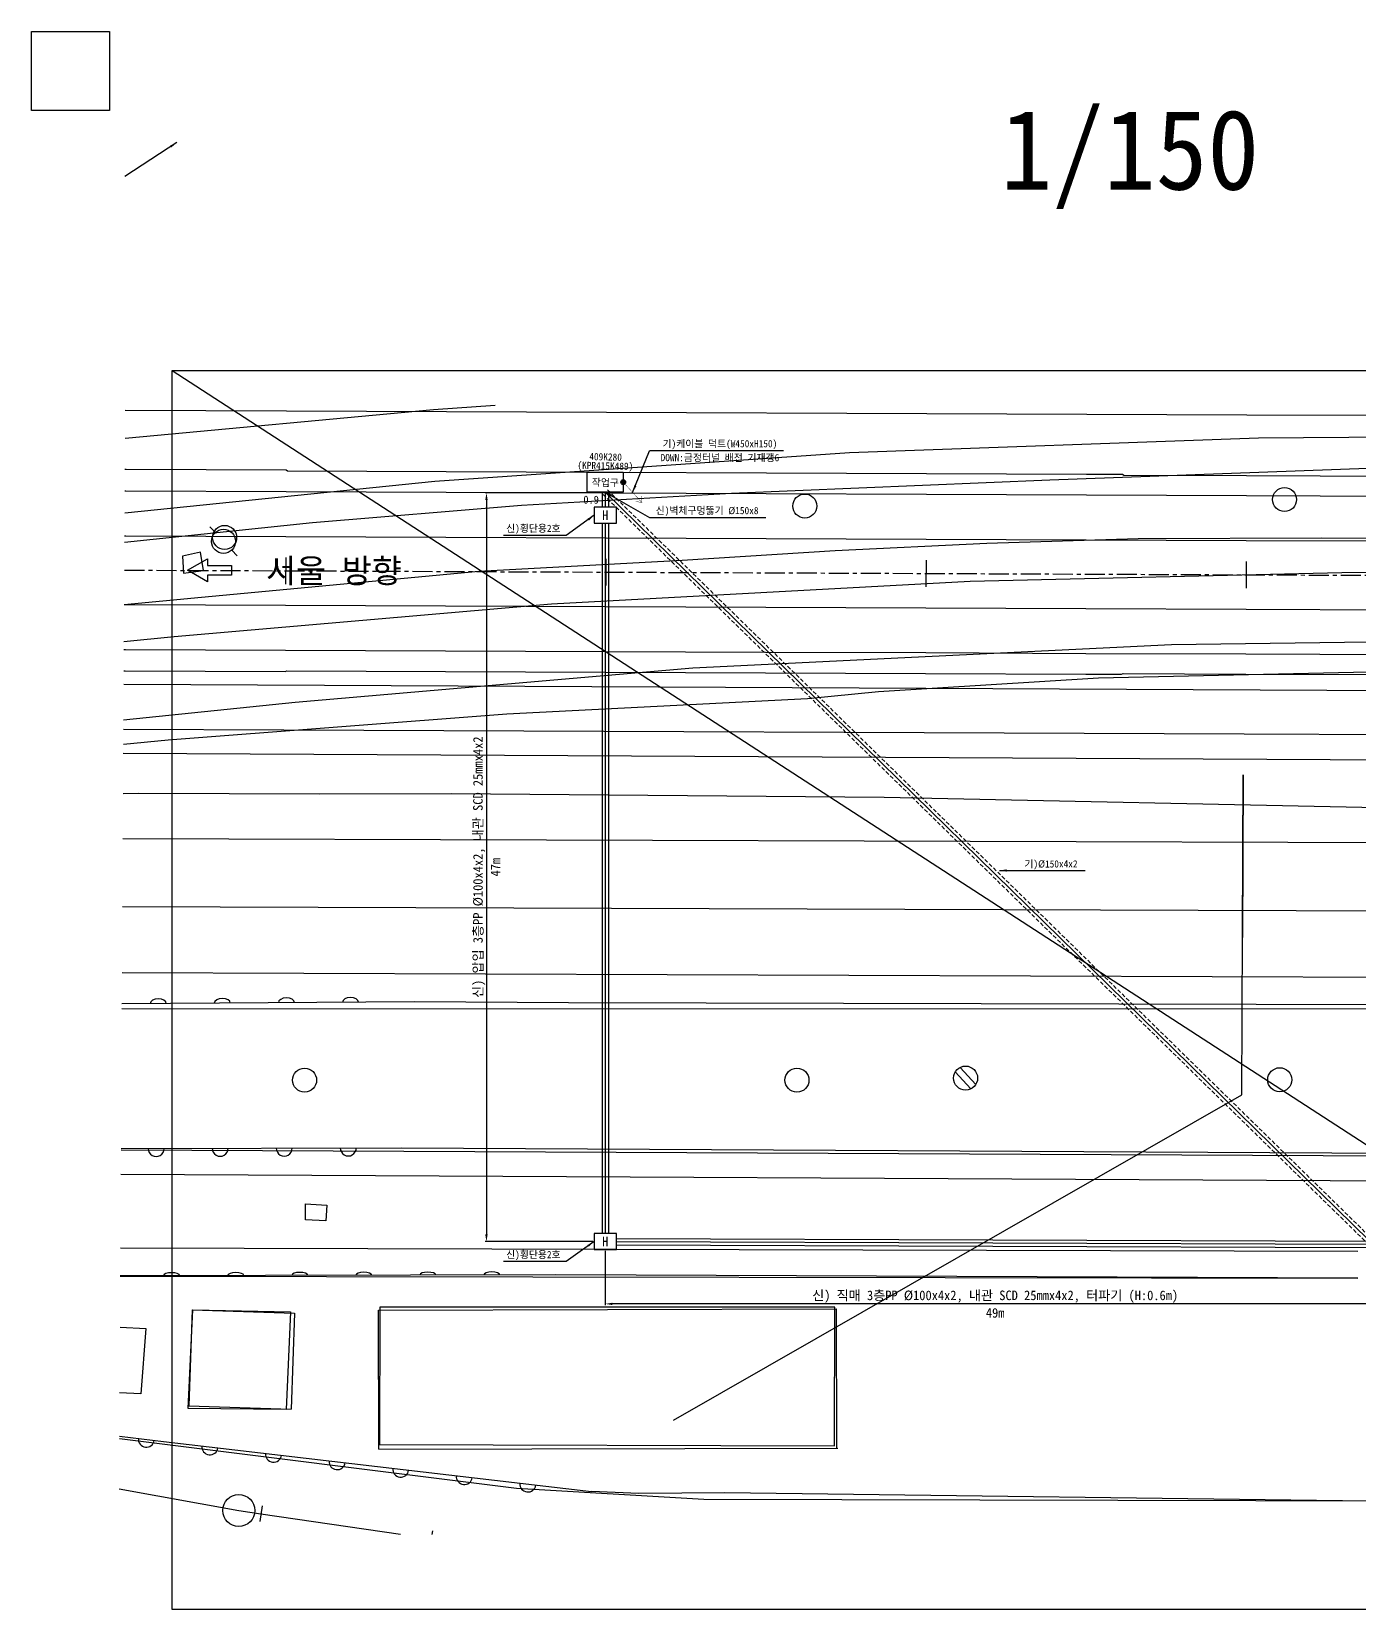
# Model space of a CAD drawing. Extents: x 60896 to 61431, y 63196 to 63294.
# Drawn here: x 61171.3 to 61254.3, y 63195.8 to 63294.3 of the extents above; entities that cross this region are included whole.
import ezdxf
from ezdxf.enums import TextEntityAlignment as Align

# ---------------------------------------------------------------- set-up
doc = ezdxf.new("R2010")
doc.units = 0
doc.set_wipeout_variables(frame=1)
doc.linetypes.add('A-CENTR01', pattern=[2, 1.25, -0.25, 0.25, -0.25])
doc.linetypes.add('HIDDEN', pattern=[0.375, 0.25, -0.125])
for name, color, linetype in [('TT-BASE', 253, 'Continuous'), ('TT-CNTL', 1, 'A-CENTR01'), ('TT-LEAL', 1, 'Continuous'), ('TT-LEAT', 3, 'Continuous'), ('TX-LINE', 2, 'Continuous'), ('TX-PAPR', 2, 'Continuous'), ('TZ-LEAL', 1, 'Continuous'), ('TZ-LEAT', 3, 'Continuous'), ('TZ-LINE', 7, 'Continuous'), ('TZ-TEX2', 3, 'Continuous'), ('TZ-TEXT', 6, 'Continuous')]:
    doc.layers.add(name, color=color, linetype=linetype)
doc.styles.get("Standard").update_dxf_attribs({"font": 'GulimChe.ttf'})
doc.linetypes.add('ZIGZAG', pattern='A,0.00254,-5.08,[131,ltypeshp.shx,S=5.08,R=0,X=-5.08,Y=0],-10.16,[131,ltypeshp.shx,S=5.08,R=180,X=5.08,Y=0],-5.08', length=20.32254)
doc.dimstyles.new('D150', dxfattribs={"dimscale": 0.15, "dimtxt": 3, "dimasz": 3, "dimexe": 0.5, "dimexo": 0.5, "dimgap": 0.5, "dimtad": 1, "dimdec": 0, "dimzin": 1, "dimdsep": 46, "dimlunit": 6, "dimtxsty": 'Standard', "dimcen": 1, "dimclrd": 1, "dimclre": 1, "dimclrt": 3, "dimadec": 0, "dimazin": 0, "dimtfac": 1, "dimtdec": 0, "dimtix": 1, "dimtmove": 2, "dimatfit": 3, "dimfxl": 0, "dimtvp": 2, "dimlwd": -1, "dimlwe": -1, "dimarcsym": 0})

# ---------------------------------------------------------------- blocks, each defined once
blk = doc.blocks.new('*D8')
at = {"layer": 'Defpoints', "color": 0, "ltscale": 2}
for p in [(61207.14499307291, 63218.25042831968, -86527.56278719223), (61255.86253717757, 63218.09425684963, -86441.03522440503), (61207.14499307291, 63214.85855632519)]:
    blk.add_point(p, dxfattribs=at)
at = {"layer": 'TZ-TEXT', "color": 1, "ltscale": 2}
for p, q in [((61207.14499307291, 63218.17542831968), (61207.14499307291, 63214.78355632519)), ((61255.86253717757, 63218.01925684963), (61255.86253717757, 63214.78355632519)), ((61255.41253717757, 63214.85855632519), (61207.59499307291, 63214.85855632519))]:
    blk.add_line(p, q, dxfattribs=at)
for points in [[(61207.59499307291, 63214.93355632519), (61207.59499307291, 63214.78355632519), (61207.14499307291, 63214.85855632519)], [(61255.41253717757, 63214.93355632519), (61255.41253717757, 63214.78355632519), (61255.86253717757, 63214.85855632519)]]:
    blk.add_solid(points, dxfattribs=at)
at = {"layer": 'TZ-TEXT', "color": 3, "ltscale": 2, "insert": (61231.50376512524, 63215.31214675072), "char_height": 0.6, "attachment_point": 5}
blk.add_mtext('{\\C6;신) 직매 3층PP Ø100x4x2, 내관 SCD 25mmx4x2, 터파기 (H:0.6m)}', dxfattribs=at)
blk = doc.blocks.new('*D11')
at = {"layer": 'Defpoints', "color": 0, "ltscale": 2}
for p in [(61206.45094038492, 63265.52762986797, -86527.56278719223), (61199.7230659281, 63218.7504283197), (61206.44499307294, 63218.7504283197, -86441.03522440503)]:
    blk.add_point(p, dxfattribs=at)
at = {"layer": 'TZ-TEXT', "color": 1, "ltscale": 2}
for p, q in [((61206.37594038492, 63265.52762986797), (61199.6480659281, 63265.52762986797)), ((61199.7230659281, 63265.07762986798), (61199.7230659281, 63219.2004283197)), ((61206.36999307294, 63218.7504283197), (61199.6480659281, 63218.7504283197))]:
    blk.add_line(p, q, dxfattribs=at)
for points in [[(61199.6480659281, 63265.07762986798), (61199.79806592809, 63265.07762986798), (61199.7230659281, 63265.52762986797)], [(61199.6480659281, 63219.2004283197), (61199.79806592809, 63219.2004283197), (61199.7230659281, 63218.7504283197)]]:
    blk.add_solid(points, dxfattribs=at)
at = {"layer": 'TZ-TEXT', "color": 3, "ltscale": 2, "insert": (61199.26947550257, 63242.13902909381), "char_height": 0.6, "attachment_point": 5, "rotation": 90}
blk.add_mtext('{\\C6;신) 압입 3층PP Ø100x4x2, 내관 SCD 25mmx4x2}', dxfattribs=at)

msp = doc.modelspace()

# ---------------------------------------------------------------- hatches: boundary and pattern name
at = {"layer": 'TZ-LINE'}
h = msp.add_hatch(color=256, dxfattribs=at)
h.dxf.hatch_style = 1
h.paths.add_polyline_path([(61208.11959887545, 63266.19666582702, 1), (61208.41959887545, 63266.19666582702, 1)])

# ---------------------------------------------------------------- linework, layer by layer
at = {"layer": 'TT-BASE'}
for p, q in [((61196.41252652116, 63270.72154078551, -86527.56278719222), (61177.15236746449, 63268.92077902369, -86527.56278719222)), ((61177.1626793198, 63270.69951609589, -86441.03522440503), (61187.22509229963, 63270.6578540807, -86441.03522440503)), ((61187.22509229963, 63270.6578540807, -86441.03522440503), (61207.22492087618, 63270.57504758306, -86441.03522440503)), ((61200.26193955788, 63270.98595653922, -86527.56278719222), (61196.41252652116, 63270.72154078551, -86527.56278719222)), ((61207.22492087618, 63270.57504758306, -86441.03522440503), (61227.22474945256, 63270.49224108684, -86441.03522440503)), ((61227.22474945256, 63270.49224108684, -86441.03522440503), (61247.22457802969, 63270.40943458986, -86441.03522440503)), ((61247.22457802969, 63270.40943458986, -86441.03522440503), (61267.22440660543, 63270.32662809297, -86441.03522440503)), ((61222.40071734216, 63268.05643924935, -86527.56278719222), (61247.95676439205, 63268.96122722985, -86527.56278719222)), ((61247.95676439205, 63268.96122722985, -86527.56278719222), (61282.00915715114, 63269.19302099761, -86527.56278719222)), ((61196.50314988257, 63266.2527727566, -86527.56278719222), (61222.40071734216, 63268.05643924935, -86527.56278719222)), ((61177.14122863591, 63266.99939371039, -86441.03522440503), (61177.21030487183, 63266.99910815616, -86441.03522440503)), ((61177.21030487183, 63266.99910815616, -86441.03522440503), (61187.20936649686, 63266.95781723644, -86441.03522440503)), ((61187.20936649686, 63266.95781723644, -86441.03522440503), (61187.29576162969, 63266.9074596604, -86441.03522440503)), ((61187.29576162969, 63266.9074596604, -86441.03522440503), (61197.20983480006, 63266.86647587637, -86441.03522440503)), ((61197.20983480006, 63266.86647587637, -86441.03522440503), (61207.20933638034, 63266.82445428712, -86441.03522440503)), ((61207.20933638034, 63266.82445428712, -86441.03522440503), (61217.2089018117, 63266.78384593753, -86441.03522440503)), ((61217.2089018117, 63266.78384593753, -86441.03522440503), (61227.20980458146, 63266.74250320876, -86441.03522440503)), ((61227.20980458146, 63266.74250320876, -86441.03522440503), (61237.20953393469, 63266.70048066227, -86441.03522440503)), ((61234.92317386381, 63266.33459529675, -86341.03522440458), (61254.78473324599, 63267.07194522288, -86341.03522440458)), ((61237.20953393469, 63266.70048066227, -86441.03522440503), (61239.46390277195, 63266.6911613276, -86441.03522440503)), ((61239.46390277195, 63266.6911613276, -86441.03522440503), (61239.55029785678, 63266.64080375773, -86441.03522440503)), ((61239.550297867, 63266.6408037517, -86441.03522440503), (61247.20956058137, 63266.60914112799, -86441.03522440503)), ((61247.20956058137, 63266.60914112799, -86441.03522440503), (61257.20860829542, 63266.56785026585, -86441.03522440503)), ((61177.12544970954, 63264.27761761337, -86527.56278719222), (61196.50314988257, 63266.2527727566, -86527.56278719222)), ((61177.13340241585, 63265.64941474466, -86527.56278719222), (61177.20473103318, 63265.64911988079, -86527.56278719222)), ((61177.20473103318, 63265.64911988079, -86527.56278719222), (61187.20378577999, 63265.60782877155, -86527.56278719222)), ((61187.20378577999, 63265.60782877155, -86527.56278719222), (61197.20441663491, 63265.56648716245, -86527.56278719222)), ((61215.02151523958, 63265.50385345036, -86341.03522440458), (61234.92317386381, 63266.33459529675, -86341.03522440458)), ((61188.84929841655, 63263.666821451, -86341.03522440458), (61201.91953012712, 63264.75641909897, -86341.03522440458)), ((61197.20441663491, 63265.56648716245, -86527.56278719222), (61207.20396538959, 63265.52446537987, -86527.56278719222)), ((61201.91953012712, 63264.75641909897, -86341.03522440458), (61215.02151523958, 63265.50385345036, -86341.03522440458)), ((61207.20396538959, 63265.52446537987, -86527.56278719222), (61217.20357532583, 63265.4838568242, -86527.56278719222)), ((61217.20357532583, 63265.4838568242, -86527.56278719222), (61227.20438571876, 63265.44251452741, -86527.56278719222)), ((61227.20438571876, 63265.44251452741, -86527.56278719222), (61237.20411548245, 63265.40049199093, -86527.56278719222)), ((61237.20411548245, 63265.40049199093, -86527.56278719222), (61247.20439045447, 63265.35915160716, -86527.56278719222)), ((61247.20439045447, 63265.35915160716, -86527.56278719222), (61257.20345469113, 63265.31786088978, -86527.56278719222)), ((61177.11484802622, 63262.44888683867, -86341.03522440458), (61188.84929841655, 63263.666821451, -86341.03522440458)), ((61182.78627741335, 63263.04658092246, -86341.03522440458), (61182.44545555053, 63263.41242304418, -86341.03522440458)), ((61240.43569444266, 63262.6575652632, -86341.03522440458), (61230.97736725064, 63262.36343650208, -86341.03522440458)), ((61251.90165884408, 63262.70089363374, -86341.03522440458), (61240.43569444266, 63262.6575652632, -86341.03522440458)), ((61295.45884669705, 63262.44611682057, -86341.03522440458), (61251.90165884408, 63262.70089363374, -86341.03522440458)), ((61184.14956486327, 63261.58321243557, -86341.03522440458), (61183.8087430008, 63261.94905455736, -86341.03522440458)), ((61221.51303519632, 63261.89970838482, -86341.03522440458), (61211.95061960643, 63261.30360345657, -86341.03522440458)), ((61230.97736725064, 63262.36343650208, -86341.03522440458), (61221.51303519632, 63261.89970838482, -86341.03522440458)), ((61187.18735711332, 63261.49122196936, -86441.03522440503), (61187.17928918949, 63259.82452016386, -86441.03522440503)), ((61211.95061960643, 63261.30360345657, -86341.03522440458), (61199.23828830203, 63260.6102977457, -86341.03522440458)), ((61207.18754750086, 63261.4078585202, -86441.03522440503), (61207.17947957709, 63259.74115671463, -86441.03522440503)), ((61227.18778792904, 63261.32590839901, -86441.03522440503), (61227.17972000509, 63259.65920659343, -86441.03522440503)), ((61247.18797831647, 63261.24254494979, -86441.03522440503), (61247.17991039281, 63259.57584314423, -86441.03522440503)), ((61199.23828830203, 63260.6102977457, -86341.03522440458), (61181.9238398286, 63258.99172366071, -86341.03522440458)), ((61229.9342832777, 63259.98097212566, -86527.56278719222), (61203.79422802659, 63258.56669452703, -86527.56278719222)), ((61253.15287948836, 63260.53947878351, -86527.56278719222), (61229.9342832777, 63259.98097212566, -86527.56278719222)), ((61277.68835516189, 63260.64773986115, -86527.56278719222), (61253.15287948836, 63260.53947878351, -86527.56278719222)), ((61181.9238398286, 63258.99172366071, -86341.03522440458), (61177.09209851275, 63258.52472365195, -86341.03522440458)), ((61203.79422802659, 63258.56669452703, -86527.56278719222), (61180.21359856891, 63256.52908319909, -86527.56278719222)), ((61177.07601012492, 63255.7495671917, -86527.56278719222), (61177.16383469437, 63255.74920413344, -86527.56278719222)), ((61180.21359856891, 63256.52908319909, -86527.56278719222), (61177.0787716596, 63256.22591640126, -86527.56278719222)), ((61177.16383469437, 63255.74920413344, -86527.56278719222), (61187.16286929525, 63255.70791337654, -86527.56278719222)), ((61212.62257353673, 63254.60485756461, -86527.56278719222), (61242.51009039847, 63256.04296196013, -86527.56278719222)), ((61242.51009039847, 63256.04296196013, -86527.56278719222), (61262.78423358849, 63256.32100879297, -86527.56278719222)), ((61187.16286929525, 63255.70791337654, -86527.56278719222), (61197.16315245839, 63255.66657314116, -86527.56278719222)), ((61197.16315245839, 63255.66657314116, -86527.56278719222), (61207.16306184178, 63255.62454985134, -86527.56278719222)), ((61207.16306184178, 63255.62454985134, -86527.56278719222), (61217.16301046124, 63255.58393996925, -86527.56278719222)), ((61217.16301046124, 63255.58393996925, -86527.56278719222), (61227.16312142014, 63255.54260052529, -86527.56278719222)), ((61227.16312142014, 63255.54260052529, -86527.56278719222), (61237.16285127628, 63255.50057794656, -86527.56278719222)), ((61237.16285127628, 63255.50057794656, -86527.56278719222), (61247.16350360558, 63255.45923625155, -86527.56278719222)), ((61247.16350360558, 63255.45923625155, -86527.56278719222), (61257.16253851225, 63255.41794538558, -86527.56278719222)), ((61177.0681839036, 63254.39958800891, -86441.03522440503), (61177.15824601825, 63254.39921570116, -86441.03522440503)), ((61177.15824601825, 63254.39921570116, -86441.03522440503), (61187.15729376786, 63254.35792483879, -86441.03522440503)), ((61187.15729376786, 63254.35792483879, -86441.03522440503), (61187.15752579704, 63254.35792387964, -86441.03522440503)), ((61187.15752582453, 63254.35792389644, -86267.98009848583), (61187.24433429896, 63254.40756545454, -86267.98009848583)), ((61187.24433428974, 63254.40756544924, -86441.03522440503), (61197.15773357482, 63254.36658445103, -86441.03522440503)), ((61187.76468207929, 63252.45553462339, -86527.56278719222), (61212.62257353673, 63254.60485756461, -86527.56278719222)), ((61197.15773357482, 63254.36658445103, -86441.03522440503), (61207.1576906975, 63254.32456094745, -86441.03522440503)), ((61207.1576906975, 63254.32456094745, -86441.03522440503), (61217.15768404442, 63254.28395086001, -86441.03522440503)), ((61217.15768404442, 63254.28395086001, -86441.03522440503), (61227.15770335913, 63254.24261178329, -86441.03522440503)), ((61224.22354186923, 63253.12351811936, -86341.03522440458), (61237.96300139649, 63253.97008052387, -86341.03522440458)), ((61227.15770335913, 63254.24261178329, -86441.03522440503), (61237.15743270805, 63254.20058923688, -86441.03522440503)), ((61237.15743270805, 63254.20058923688, -86441.03522440503), (61239.40364130245, 63254.19130363585, -86441.03522440503)), ((61237.96300139649, 63253.97008052387, -86341.03522440458), (61255.76812147409, 63254.35924890814, -86341.03522440458)), ((61239.40364133197, 63254.19130365275, -86267.98009848583), (61239.49044980634, 63254.24094521089, -86267.98009848583)), ((61239.49044979695, 63254.24094520549, -86441.03522440503), (61247.15832806417, 63254.20924696596, -86441.03522440503)), ((61247.15832806417, 63254.20924696596, -86441.03522440503), (61257.15737577788, 63254.16795610372, -86441.03522440503)), ((61295.43390646911, 63252.95696640451, -86527.56278719222), (61177.06332914551, 63253.56216953012, -86527.56278719222)), ((61219.7863564318, 63252.67991199633, -86341.03522440458), (61224.22354186923, 63253.12351811936, -86341.03522440458)), ((61177.05045153413, 63251.3408539593, -86527.56278719222), (61187.76468207929, 63252.45553462339, -86527.56278719222)), ((61200.99865591299, 63251.71704013823, -86341.03522440458), (61219.7863564318, 63252.67991199633, -86341.03522440458)), ((61179.84178667421, 63250.10644489964, -86341.03522440458), (61200.99865591299, 63251.71704013823, -86341.03522440458)), ((61177.04165474687, 63249.82345760886, -86341.03522440458), (61179.84178667421, 63250.10644489964, -86341.03522440458)), ((61177.04708358549, 63250.7599017523, -86441.03522440503), (61187.06470640177, 63250.71842518383, -86441.03522440503)), ((61187.06470640177, 63250.71842518383, -86441.03522440503), (61207.06453497826, 63250.63561868759, -86441.03522440503)), ((61207.06453497826, 63250.63561868759, -86441.03522440503), (61227.06436355539, 63250.55281219062, -86441.03522440503)), ((61227.06436355539, 63250.55281219062, -86441.03522440503), (61247.06419213107, 63250.47000569373, -86441.03522440503)), ((61247.06419213107, 63250.47000569373, -86441.03522440503), (61267.06402070832, 63250.38719919678, -86441.03522440503)), ((61177.03840120995, 63249.26224077945, -86527.56278719222), (61295.42260483134, 63248.65696798555, -86527.56278719222)), ((61246.91618699847, 63227.90989337712, -86441.03522440503), (61246.99915175811, 63247.90972129773, -86441.03522440503)), ((61246.99915175811, 63247.90972129773, -86441.03522440503), (61246.95697425074, 63237.74223699329, -86441.03522440503)), ((61246.99915175811, 63247.90972129773, -86441.03522440503), (61246.95697425074, 63237.74223699329, -86441.03522440503)), ((61177.97800519418, 63246.74647784704, -86341.03522440458), (61177.0236416246, 63246.71629527824, -86341.03522440458)), ((61189.32131576875, 63246.70287498744, -86341.03522440458), (61177.97800519418, 63246.74647784704, -86341.03522440458)), ((61197.51895187951, 63246.72182744594, -86341.03522440458), (61189.32131576875, 63246.70287498744, -86341.03522440458)), ((61224.55907353631, 63246.49321688177, -86341.03522440458), (61197.51895187951, 63246.72182744594, -86341.03522440458)), ((61274.69395608534, 63245.45469253112, -86341.03522440458), (61224.55907353631, 63246.49321688177, -86341.03522440458)), ((61295.40913949838, 63243.53373614719, -86527.56278719222), (61177.00741650691, 63243.91755368606, -86527.56278719222)), ((61176.98291704105, 63239.69153355066, -86527.56278719222), (61295.39797253318, 63239.28497736811, -86527.56278719222)), ((61295.38698927153, 63235.10611332149, -86527.56278719222), (61176.95879553693, 63235.53070968966, -86527.56278719222)), ((61295.38216742562, 63233.27151817589, -86441.03522440503), (61176.94575981642, 63233.2821211825, -86441.03522440503)), ((61204.85576738788, 63233.65894433396, -86341.03522440458), (61195.2212960621, 63233.72553463813, -86341.03522440458)), ((61295.38263992776, 63233.45129375556, -86341.03522440458), (61204.85576738788, 63233.65894433396, -86341.03522440458)), ((61229.99195895526, 63228.29509961317, -86341.03522440458), (61229.01098104033, 63229.34809263151, -86341.03522440458)), ((61230.29627058842, 63228.57483279795, -86341.03522440458), (61229.31153579205, 63229.63185849627, -86341.03522440458)), ((61211.40704124971, 63207.6046114655, -86441.03522440503), (61246.91618699847, 63227.90989337712, -86441.03522440503)), ((61176.89475306263, 63224.48374288988, -86441.03522440503), (61295.3576268468, 63223.93442453649, -86441.03522440503)), ((61176.89520978158, 63224.56252434058, -86341.03522440458), (61194.41169937058, 63224.60840991605, -86341.03522440458)), ((61194.41169937058, 63224.60840991605, -86341.03522440458), (61271.10684785095, 63224.19671142949, -86341.03522440458)), ((61176.88598819761, 63222.97185294572, -86527.56278719222), (61295.35346719639, 63222.35177867876, -86527.56278719222)), ((61254.15682015271, 63218.13842523938, -86527.56278719222), (61176.85909518891, 63218.33296012368, -86527.56278719222)), ((61176.84904424439, 63216.5992286954, -86441.03522440503), (61254.15007421764, 63216.46739537275, -86441.03522440503)), ((61254.15010295242, 63216.47451323957, -86341.03522440458), (61204.05714612592, 63216.67842946893, -86341.03522440458)), ((61181.33374355787, 63214.49379205611, -86441.03522440503), (61181.13675692754, 63208.49702657229, -86441.03522440503)), ((61181.33374355787, 63214.49379205611, -86441.03522440503), (61187.72489593483, 63214.28385028431, -86441.03522440503)), ((61192.98727865561, 63214.47514886954, -86441.03522440503), (61221.59506959358, 63214.54091655711, -86441.03522440503)), ((61193.00726412373, 63205.78182072988, -86441.03522440503), (61192.98727865561, 63214.47514886954, -86441.03522440503)), ((61221.61505506146, 63205.84758841748, -86441.03522440503), (61221.59506959358, 63214.54091655711, -86441.03522440503)), ((61176.83056014864, 63213.41082608872, -86341.03522440458), (61178.44385736359, 63213.32160227864, -86341.03522440458)), ((61187.72489593483, 63214.28385028431, -86441.03522440503), (61187.52790930439, 63208.28708480047, -86441.03522440503)), ((61178.44385736359, 63213.32160227864, -86341.03522440458), (61178.12426891711, 63209.23125116599, -86341.03522440458)), ((61178.12426891711, 63209.23125116599, -86341.03522440458), (61176.80675956808, 63209.30535973638, -86341.03522440458)), ((61181.13675692754, 63208.49702657229, -86441.03522440503), (61187.52790930439, 63208.28708480047, -86441.03522440503)), ((61176.79016145792, 63206.44227904119, -86441.03522440503), (61201.59514006052, 63203.34479399263, -86441.03522440503)), ((61193.00726412361, 63205.78182072983, -86441.03522440503), (61221.66991964082, 63205.847714548, -86441.03522440503)), ((61176.77194426698, 63203.2999160136, -86527.56278719222), (61184.24975618385, 63201.95473551885, -86527.56278719222)), ((61201.59514006052, 63203.34479399263, -86441.03522440503), (61213.30357334737, 63202.65955802263, -86441.03522440503)), ((61209.24838678333, 63203.00801976622, -86341.03522440458), (61206.28450683552, 63203.12923302521, -86341.03522440458)), ((61214.60697163565, 63203.05673714668, -86341.03522440458), (61209.24838678333, 63203.00801976622, -86341.03522440458)), ((61213.30357334737, 63202.65955802263, -86441.03522440503), (61264.0101656484, 63202.53147941914, -86441.03522440503)), ((61269.09533956871, 63202.33600834287, -86341.03522440458), (61214.60697163565, 63203.05673714668, -86341.03522440458)), ((61184.24975618385, 63201.95473551885, -86527.56278719222), (61185.63478880362, 63201.7505673414, -86527.56278719222)), ((61185.70770601013, 63202.24522184837, -86527.56278719222), (61185.56187159663, 63201.25591283506, -86527.56278719222)), ((61185.63478880362, 63201.7505673414, -86527.56278719222), (61194.34877271963, 63200.46603570367, -86527.56278719222)), ((61196.3427779045, 63200.6775019112, -86527.56278719222), (61196.31030314325, 63200.45720017827, -86527.56278719222))]:
    msp.add_line(p, q, dxfattribs=at)
at = {"layer": 'TT-BASE', "ltscale": 0.001}
for p, q in [((61177.11717025113, 63262.84945758173, -86441.03522440503), (61177.19315535109, 63262.84914346599, -86441.03522440503)), ((61177.19315535109, 63262.84914346599, -86441.03522440503), (61187.19221095982, 63262.8078526959, -86441.03522440503)), ((61187.19221095982, 63262.8078526959, -86441.03522440503), (61197.1927458536, 63262.76651146945, -86441.03522440503)), ((61197.1927458536, 63262.76651146945, -86441.03522440503), (61207.19239682883, 63262.72448925953, -86441.03522440503)), ((61207.19239682883, 63262.72448925953, -86441.03522440503), (61217.19210253142, 63262.68388032632, -86441.03522440503)), ((61217.19210253142, 63262.68388032632, -86441.03522440503), (61227.19271545063, 63262.64253880965, -86441.03522440503)), ((61227.19271545063, 63262.64253880965, -86441.03522440503), (61237.19244535536, 63262.60051630024, -86441.03522440503)), ((61237.19244535536, 63262.60051630024, -86441.03522440503), (61247.19282797339, 63262.55917531903, -86441.03522440503)), ((61247.19282797339, 63262.55917531903, -86441.03522440503), (61257.19187987102, 63262.51788481413, -86441.03522440503)), ((61177.09224228765, 63258.54952401424, -86441.03522440503), (61177.17539713842, 63258.54918025999, -86441.03522440503)), ((61177.17539713842, 63258.54918025999, -86441.03522440503), (61187.17443534304, 63258.50788943704, -86441.03522440503)), ((61187.17443534304, 63258.50788943704, -86441.03522440503), (61197.17482252338, 63258.46654883082, -86441.03522440503)), ((61197.17482252338, 63258.46654883082, -86441.03522440503), (61207.17463022061, 63258.42452596458, -86441.03522440503)), ((61207.17463022061, 63258.42452596458, -86441.03522440503), (61217.17448307958, 63258.38391645277, -86441.03522440503)), ((61217.17448307958, 63258.38391645277, -86441.03522440503), (61227.1747926281, 63258.34257616873, -86441.03522440503)), ((61227.1747926281, 63258.34257616873, -86441.03522440503), (61237.17452122556, 63258.30055361143, -86441.03522440503)), ((61237.17452122556, 63258.30055361143, -86441.03522440503), (61247.17506604968, 63258.25921237813, -86441.03522440503)), ((61247.17506604968, 63258.25921237813, -86441.03522440503), (61257.17410946337, 63258.21792155821, -86441.03522440503))]:
    msp.add_line(p, q, dxfattribs=at)
at = {"layer": 'TT-BASE', "extrusion": (0.01229824081263209, -0.7937289708820892, 0.6081472470178371)}
msp.add_line((61195.22129606175, 63233.7255346382, -86338.75822440459), (61176.94759662719, 63233.59896071294, -86338.55388414765), dxfattribs=at)
at = {"layer": 'TT-BASE', "extrusion": (-0.002111907775006214, 0.9303010190553082, 0.3667908856422213)}
msp.add_line((61204.05714612586, 63216.67842946887, -86338.61522440458), (61176.84914531997, 63216.61666366698, -86338.61522440458), dxfattribs=at)
at = {"layer": 'TT-BASE', "extrusion": (0.01977443079638911, 0.2208623439732048, 0.9751045056307249)}
for p, q in [((61176.79107885864, 63206.60052550874, -86338.61337043712), (61179.53963120947, 63206.26108036605, -86338.59222440457)), ((61179.53963120947, 63206.26108036605, -86338.59222440457), (61206.2845068354, 63203.12923302512, -86338.42522440455))]:
    msp.add_line(p, q, dxfattribs=at)
at = {"layer": 'TT-BASE', "elevation": -86441.03522440503}
msp.add_lwpolyline([(61182.28731512463, 63259.96915847655), (61181.04111533077, 63260.68776993884), (61182.28655100947, 63261.40770488731), (61182.28677371549, 63260.98843163958), (61183.78677350395, 63260.98922839708), (61183.78709220696, 63260.38922848176), (61182.28709241849, 63260.38843172434)], close=True, dxfattribs=at)
at = {"layer": 'TT-BASE'}
for centre, radius in [((61249.57985458183, 63265.10952373565, -86341.03522440458), 0.7500000000034044), ((61219.61068616753, 63264.70457365318, -86341.03522440458), 0.7500000000034044), ((61183.29751020702, 63262.49781773989, -86341.03522440458), 0.7500000000034044), ((61183.36630871613, 63262.74231674848, -86341.03522440458), 0.7500000000034044), ((61188.36192453172, 63228.83866220166, -86341.03522440458), 0.7500000000034044), ((61219.12055245406, 63228.83924403025, -86341.03522440458), 0.7500000000034044), ((61229.65620349893, 63228.96574726543, -86341.03522440458), 0.7500000000034044), ((61249.27924767425, 63228.86177472306, -86341.03522440458), 0.7500000000034044), ((61184.24975618385, 63201.95473551885, -86527.56278719222), 1.000000000004539)]:
    msp.add_circle(centre, radius, dxfattribs=at)
at = {"layer": 'TT-BASE', "extrusion": (0.01229824081263209, -0.7937289708820892, 0.6081472470178371)}
for centre in [(62151.52059703632, -30663.33347800076, -101944.5244506779), (62155.52020022639, -30663.38981912716, -101944.5244506778), (62159.51980341649, -30663.44616025341, -101944.5244506779), (62163.51940660668, -30663.50250137977, -101944.5244506778)]:
    msp.add_arc(centre, 0.5000000000022696, 359.1929459588523, 179.1929459588523, dxfattribs=at)
at = {"layer": 'TT-BASE'}
for centre in [(61179.09177134328, 63224.56827837542, -86341.03522440458), (61183.09175761914, 63224.57875659771, -86341.03522440458), (61187.09174389499, 63224.58923482004, -86341.03522440458), (61191.0917301708, 63224.59971304237, -86341.03522440458)]:
    msp.add_arc(centre, 0.5000000000022696, 180.1500896599782, 0.1500896599782704, dxfattribs=at)
at = {"layer": 'TT-BASE', "extrusion": (-0.00211190777500638, 0.9303010190553083, 0.3667908856422211)}
for centre in [(-61323.4093867402, -103457.3881076647, 27013.06589679539), (-61327.40938674016, -103457.3881076648, 27013.06589679543), (-61331.40938674031, -103457.3881076648, 27013.0658967954), (-61335.40938674023, -103457.3881076648, 27013.06589679539), (-61339.40938674032, -103457.3881076649, 27013.06589679554), (-61343.40938674058, -103457.3881076648, 27013.06589679551)]:
    msp.add_arc(centre, 0.5000000000022696, 179.999999998921, 359.9999999989209, dxfattribs=at)
at = {"layer": 'TT-BASE', "extrusion": (0.01977443079638914, 0.2208623439732049, 0.9751045056307251)}
for centre, start, end in [((-55298.23221866072, -85852.34547169537, -69019.47673924649), 358.0267670698649, 178.0267670698649), ((-55302.23043767436, -85852.22667181352, -69019.47673924649), 358.3973675921802, 178.3973675921802), ((-55306.22887299847, -85852.11480154343, -69019.47673924651), 358.3973675921802, 178.3973675921802), ((-55310.2273083228, -85852.00293127316, -69019.47673924651), 358.3973675921802, 178.3973675921802), ((-55314.22574364708, -85851.89106100283, -69019.47673924654), 358.3973675921802, 178.3973675921802), ((-55318.22417897149, -85851.7791907326, -69019.4767392465), 358.3973675921802, 178.3973675921802), ((-55322.22261429581, -85851.66732046245, -69019.47673924653), 358.3973675921802, 178.3973675921802)]:
    msp.add_arc(centre, 0.5000000000022696, start, end, dxfattribs=at)
at = {"layer": 'TT-BASE'}
for points in [[(61180.7384885227, 63261.56390088249, -86338.77374126254), (61180.79214762105, 63260.50135829057, -86338.7509491176), (61182.05654781459, 63260.68161708288, -86338.74974126254), (61181.85452455909, 63261.83002237221, -86338.77494911761)], [(61189.76068248168, 63221.02307033671, -86341.03522440458), (61189.68541821548, 63220.0563918533, -86341.03522440458), (61188.41089663106, 63220.1100083687, -86341.03522440458), (61188.41056067776, 63221.11969390746, -86341.03522440458)], [(61187.20785390197, 63208.25373757252, -86341.03522440458), (61181.0866980866, 63208.32966178284, -86341.03522440458), (61181.38659756617, 63214.4818027356, -86341.03522440458), (61187.47510891004, 63214.36316624963, -86341.03522440458)], [(61221.46550839347, 63205.9816033898, -86341.03522440458), (61221.48949109625, 63214.65248528447, -86341.03522440458), (61193.06464358709, 63214.659839631, -86341.03522440458), (61193.05146163945, 63206.07418885562, -86341.03522440458)]]:
    msp.add_3dface(points, dxfattribs=at)
at = {"layer": 'TT-CNTL', "elevation": -86441.03522440503, "flags": 128}
msp.add_lwpolyline([(61177.10470626975, 63260.69949085968), (61177.18427544349, 63260.69916192869), (61187.18332315143, 63260.65787106648), (61197.18378418744, 63260.61653016374), (61207.18351353898, 63260.57450761725), (61217.18329293115, 63260.5338983988), (61227.1837539671, 63260.49255749607), (61237.18348331869, 63260.4505349496), (61247.18394435476, 63260.40919404685), (61257.18299206252, 63260.36790318465), (61267.18345309847, 63260.32656228191), (61277.18318245018, 63260.28453973545), (61287.1829618423, 63260.24393051695), (61295.45296886111, 63260.20974313761)], dxfattribs=at)
at = {"layer": 'TT-LEAL', "elevation": -86441.03522440503}
msp.add_lwpolyline([(61206.02049064469, 63266.81967535307), (61208.26959887545, 63266.81967535307), (61208.26959887545, 63265.57365630097), (61206.02049064469, 63265.57365630097)], close=True, dxfattribs=at)
at = {"layer": 'TX-PAPR'}
msp.add_lwpolyline([(61180.08379972172, 63273.16983265506), (61299.48379972171, 63273.16983265506), (61299.48379972171, 63195.76983265504), (61180.08379972172, 63195.76983265504)], close=True, dxfattribs=at)
msp.add_lwpolyline([(61180.08379972172, 63273.16983265506), (61299.48379972171, 63195.76983265504)], dxfattribs=at)
at = {"layer": 'TZ-LEAL'}
for points, elevation in [([(61218.28000780853, 63268.15560212426), (61209.91073410419, 63268.15560212426)], -21610.25880610126), ([(61209.90320405617, 63263.9798862887), (61217.16762704567, 63263.9798862887)], 86441.15124171451), ([(61204.70326219987, 63262.87117068218), (61200.78661600166, 63262.87117068218)], -86441.03522440506), ([(61204.70321051271, 63217.49689838368), (61200.7865643145, 63217.49689838368)], -86441.03522440503)]:
    msp.add_lwpolyline(points, dxfattribs=dict(at, elevation=elevation))
at = {"layer": 'TZ-LINE', "linetype": 'HIDDEN', "elevation": -86441.03522440503}
for points in [[(61207.28501988854, 63265.71650924427), (61254.87451284988, 63219.08572070229)], [(61207.00506963159, 63265.43080335767), (61254.86417253214, 63218.53583624848)]]:
    msp.add_lwpolyline(points, dxfattribs=at)
at = {"layer": 'TZ-LINE', "const_width": 0.0225, "elevation": -86441.03522440503}
for points in [[(61208.26959887545, 63266.19666582703), (61209.43947629924, 63264.91454692496)], [(61209.39315735574, 63265.32677370411), (61209.43947629924, 63264.91454692496), (61209.03320515152, 63264.99833306052)]]:
    msp.add_lwpolyline(points, dxfattribs=at)
at = {"layer": 'TZ-LINE'}
for points, elevation in [([(61206.44504476007, 63263.62470061817), (61207.84504476007, 63263.62470061817), (61207.84504476007, 63264.62470061817), (61206.44504476007, 63264.62470061817)], -86441.03522440506), ([(61206.44499307291, 63218.25042831968), (61207.84499307291, 63218.25042831968), (61207.84499307291, 63219.25042831968), (61206.44499307291, 63219.25042831968)], -86441.03522440503)]:
    msp.add_lwpolyline(points, close=True, dxfattribs=dict(at, elevation=elevation))
for points, elevation in [([(61206.94504476007, 63265.57365630097), (61206.94504476007, 63264.62470061817)], -86441.03522440506), ([(61207.34504476006, 63265.57365630097), (61207.34504476006, 63264.62470061817)], -86441.03522440506), ([(61206.94504476007, 63263.62470061817), (61206.94504476008, 63219.25042831968)], -86441.03522440506), ([(61207.34504476006, 63263.62470061817), (61207.34504476008, 63219.25042831968)], -86441.03522440506), ([(61207.84429247885, 63218.55042954676), (61254.86412084498, 63218.3857194752)], -86441.03522440503), ([(61207.84569366697, 63218.95042709259), (61254.86412084498, 63218.78572192938)], -86441.03522440503)]:
    msp.add_lwpolyline(points, dxfattribs=dict(at, elevation=elevation))
at = {"layer": 'TZ-LINE', "linetype": 'ZIGZAG', "ltscale": 0.039}
for points, elevation in [([(61207.14504476007, 63265.57365630097), (61207.14504476007, 63264.62470061817)], -86441.03522440506), ([(61207.14504476007, 63265.57365630097), (61254.86417253214, 63218.81584447988)], -86441.03522440503), ([(61207.14504476007, 63263.62470061817), (61207.14504476008, 63219.25042831968)], -86441.03522440506), ([(61207.84499307291, 63218.75042831968), (61254.86412084498, 63218.58572070229)], -86441.03522440503)]:
    msp.add_lwpolyline(points, dxfattribs=dict(at, elevation=elevation))
at = {"layer": 'TZ-LINE'}
msp.add_circle((61208.26959887545, 63266.19666582702, -86441.03522440503), 0.15, dxfattribs=at)

# ---------------------------------------------------------------- texts
at = {"layer": 'TT-BASE'}
msp.add_text('서울 방향', height=1.5, rotation=0.03043403039043151, dxfattribs=at).set_placement((61190.19395175658, 63260.67426811903, -86441.03522440503), align=Align.MIDDLE)
at = {"layer": 'TT-LEAT'}
for s, height, rotation, p in [('409K280', 0.4499999999999999, 358.7182875612552, (61207.16631181628, 63267.77252586035, -86449.75697440503)), ('(KPR415K489)', 0.4499999999999999, 358.7182875612552, (61207.15166980823, 63267.18435812255, -86449.75697440503)), ('작업구', 0.45, 358.8747853273313, (61207.14984220257, 63266.18194509811, -86441.03522440503)), ('기)Ø150x4x2', 0.4499999999999998, 0.0518208991892117, (61234.99099124799, 63242.32148460533, -86441.03522440503))]:
    msp.add_text(s, height=height, rotation=rotation, dxfattribs=at).set_placement(p, align=Align.MIDDLE)
at = {"layer": 'TZ-LEAT'}
msp.add_text('0.9', height=0.5, dxfattribs=at).set_placement((61206.26276449415, 63265.09673618332), align=Align.MIDDLE)
at = {"layer": 'TZ-TEX2'}
for s, height, p in [('1/150', 5, (61239.91551603271, 63286.56152143406)), ('H', 0.6, (61207.14504476007, 63264.12470061817, 86.5275627871597)), ('H', 0.6, (61207.14499307291, 63218.75042831968, 86.5275627871888))]:
    msp.add_text(s, height=height, dxfattribs=at).set_placement(p, align=Align.MIDDLE)
at = {"layer": 'TZ-TEXT'}
for s, rotation, p in [('기)케이블 덕트(W450xH150)', 0.05182006505039887, (61214.3069608664, 63268.5737642462, -21610.25880610126)), ('DOWN:금정터널 배전 기재갱6', 359.9481799346717, (61214.3069608664, 63267.73744000233, -21610.25880610126)), ('신)벽체구멍뚫기 Ø150x8', 359.9481799346718, (61213.50764605527, 63264.39804841063, 86441.15124171451)), ('신)횡단용2호', 0.05182006532813865, (61202.65436977446, 63263.28933280411, -86441.03522440506)), ('신)횡단용2호', 0.05182006532813865, (61202.65431808731, 63217.91506050561, -86441.03522440503))]:
    msp.add_text(s, height=0.45, rotation=rotation, dxfattribs=at).set_placement(p, align=Align.MIDDLE)
at = {"layer": 'TZ-TEXT', "ltscale": 2, "insert": (61200.2898012025, 63242.13902909384), "char_height": 0.6, "attachment_point": 5, "rotation": 90.00000000000003}
msp.add_mtext('47m', dxfattribs=at)
at = {"layer": 'TZ-TEXT', "ltscale": 2, "insert": (61231.50376512524, 63214.29182105039), "char_height": 0.6, "attachment_point": 5}
msp.add_mtext('49m', dxfattribs=at)

# ---------------------------------------------------------------- dimensions: what is measured, and where the dimension line sits
at = {"layer": 'TZ-TEXT', "ltscale": 2}
dim = msp.add_linear_dim(base=(61199.7230659281, 63218.7504283197), p1=(61206.45094038489, 63265.52762986795, -86527.56278719223), p2=(61206.44499307291, 63218.75042831968, -86441.03522440503), angle=90, text='{\\C6;신) 압입 3층PP Ø100x4x2, 내관 SCD 25mmx4x2}', dimstyle='D150', override={"dimtxt": 4}, dxfattribs=at)
dim.commit()
dim.dimension.update_dxf_attribs({"geometry": '*D11', "text_midpoint": (61199.26947550257, 63242.13902909381)})
dim = msp.add_linear_dim(base=(61207.14499307291, 63214.85855632519, 86.52756278720335), p1=(61255.86253717757, 63218.09425684963, -86354.50766161783), p2=(61207.14499307291, 63218.25042831968, -86441.03522440503), text='{\\C6;신) 직매 3층PP Ø100x4x2, 내관 SCD 25mmx4x2, 터파기 (H:0.6m)}', dimstyle='D150', override={"dimtxt": 4}, dxfattribs=at)
dim.commit()
dim.dimension.update_dxf_attribs({"geometry": '*D8', "text_midpoint": (61231.50376512524, 63215.31214675072, 86.52756278720335)})

# ---------------------------------------------------------------- leaders
at = {"layer": 'TZ-LEAL'}
for points in [[(61180.37109112574, 63287.40501119097), (61177.13352696795, 63285.29613050225)], [(61208.85453758734, 63265.55560637599, -21610.25880610126), (61209.91073410419, 63268.15560212426, -21610.25880610126)], [(61207.14504476007, 63265.57365630097, 86441.15124171451), (61209.90320405617, 63263.9798862887, 86441.15124171451)], [(61206.44504476007, 63264.12470061817, -86441.03522440506), (61204.70326219987, 63262.87117068218, -86441.03522440506)], [(61231.77798451799, 63241.93420320199, -86441.03522440503), (61237.13017304924, 63241.93420320199, -86441.03522440503)], [(61206.44499307291, 63218.75042831968, -86441.03522440503), (61204.70321051271, 63217.49689838368, -86441.03522440503)]]:
    msp.add_leader(points, dimstyle='D150', dxfattribs=at)

# ---------------------------------------------------------------- wipeouts: each hides what was drawn before it
for points in [[(61171.30517287734, 63294.345072660355), (61171.30517287734, 63289.42250674999), (61176.17127551883, 63289.42250674999), (61176.17127551883, 63294.345072660355)], [(61177.75844049415, 63294.345072660355), (61177.75844049415, 63289.42250674999), (61182.62454313564, 63289.42250674999), (61182.62454313564, 63294.345072660355)]]:
    msp.add_wipeout(points).dxf.layer = 'TX-LINE'

# ---------------------------------------------------------------- next in the draw order: linework, layer by layer
at = {"layer": 'TZ-TEXT'}
msp.add_lwpolyline([(61171.30517287734, 63294.34507265901), (61176.17127551748, 63294.34507265901), (61176.17127551748, 63289.42250674775), (61171.30517287734, 63289.42250674775)], close=True, dxfattribs=at)

doc.saveas('drawing.dxf')
